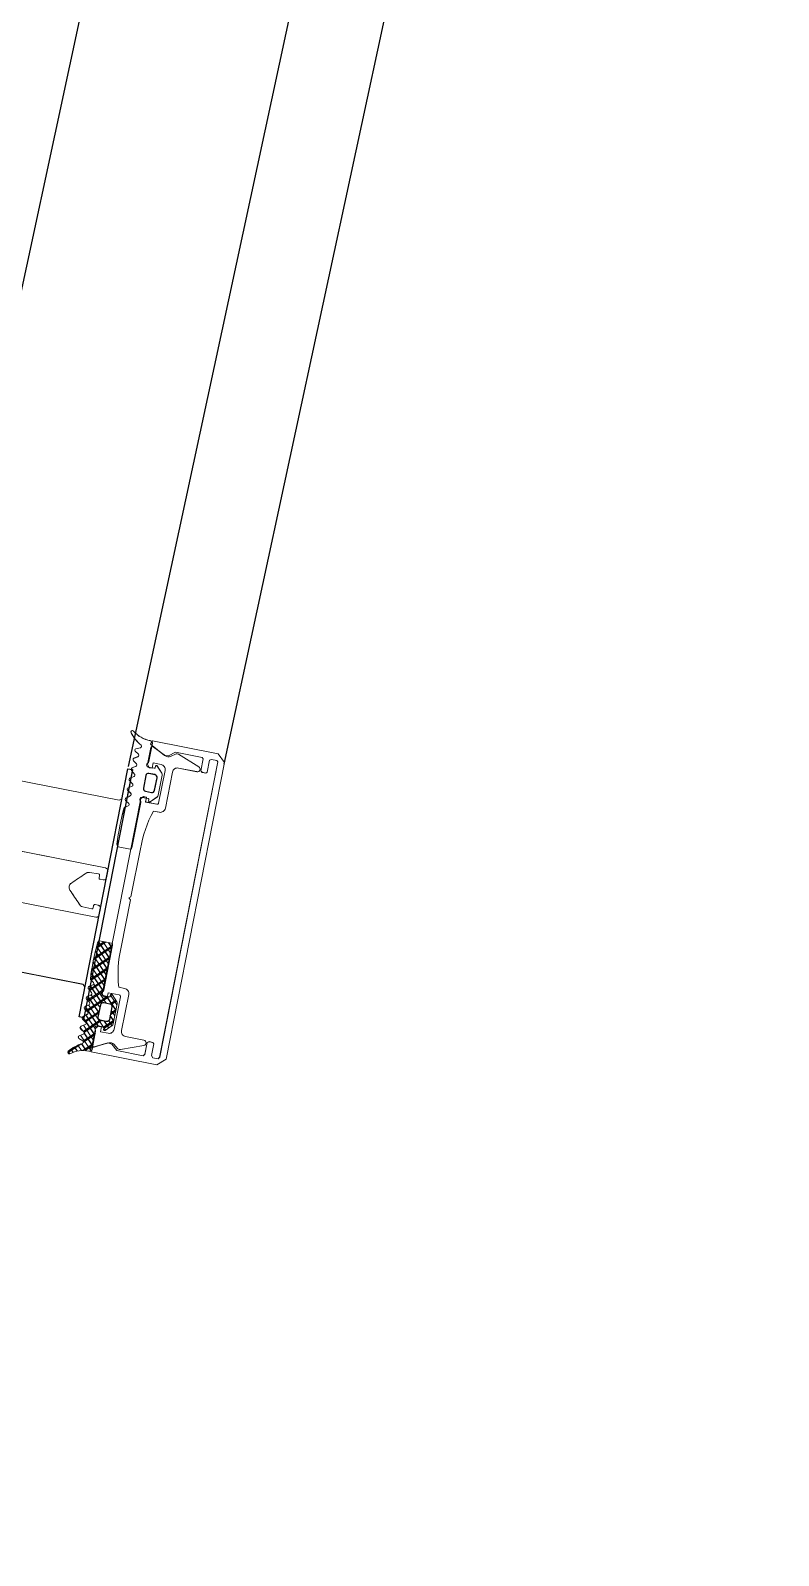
# Model space of a CAD drawing. Header units: millimetres. Extents: x -13407 to 95998, y -2719 to 109387.
# Drawn here: x 23826.5 to 23977.7, y 57328.6 to 57636.6 of the extents above; entities that cross this region are included whole.
import ezdxf

# ---------------------------------------------------------------- set-up
doc = ezdxf.new("R2010")
doc.units = ezdxf.units.MM
for name, color, linetype, lineweight in [('АР_Перегородки витражные', 152, 'Continuous', 13), ('АР_Размеры', 175, 'Continuous', 9), ('АР_Сущ Несущая стена', 202, 'Continuous', 30)]:
    doc.layers.add(name, color=color, linetype=linetype, lineweight=lineweight)
doc.layers.get('АР_Размеры').off()

# ---------------------------------------------------------------- blocks, each defined once
blk = doc.blocks.new('стойка витр.')
h = blk.add_hatch()
h.set_pattern_fill('ANSI37', color=253, scale=0.5, angle=-69.23283665521843)
h.set_pattern_definition([(335.7671633447816, (-69115.91679156918, 318510.7132420751), (0.6515825639889636, 1.447617495164233), []), (65.76716334478155, (-69115.91679156918, 318510.7132420751), (-1.447617495164233, 0.6515825639889636), [])])
edge = h.paths.add_edge_path()
edge.add_arc((-61.4231846681505, -46.18171078326122), 0.5487303657935584, 155.7657062155241, 200.7671633447816)
edge.add_line((-61.92355794899049, -45.95647403381008), (-61.2158101547102, -44.38418138318229))
edge.add_arc((-61.04906058835331, -44.45924160668073), 0.1828645893715156, 20.76716334478156, 155.7657062155241)
edge.add_line((-60.87807688978501, -44.39440310015198), (-60.79158864807687, -44.62247867199039))
edge.add_arc((-60.62063568932354, -44.55765182228788), 0.1828317201998032, 200.7671633447816, 290.7671633447816)
edge.add_line((-60.55580883962102, -44.72860478100483), (-59.41573388126562, -44.29627843504568))
edge.add_arc((-59.56703588945675, -43.89728440591716), 0.4267183308264255, -69.23283665521843, 72.29363907948373)
edge.add_arc((-59.30747769982554, -43.08429274379887), 0.4267017864716978, 200.7671633447816, 252.293639079486)
edge.add_line((-59.70645626049372, -43.23558888620755), (-63.00984306025202, -34.52432573194528))
edge.add_arc((-62.72490235927398, -34.41627373836673), 0.3047399585219917, 110.7671633447816, 200.7671633447816)
edge.add_line((-62.83295435277978, -34.13133303751965), (-60.55276270053582, -33.26666451912024))
edge.add_arc((-60.44481104638544, -33.55134061801073), 0.3044569814295733, 76.40287424864536, 110.7671633447816)
edge.add_line((-60.3732352333609, -33.25541671472456), (-60.07017099490622, -33.59351893464918))
edge.add_arc((-108.2133039044274, -55.86215009907028), 53.04387976268197, 16.71140087810911, 24.82292581145404)
edge.add_line((-57.40971669906867, -40.60932389061054), (-57.92081016927841, -41.32469074693654))
edge.add_arc((-57.67080742027611, -41.49902445886983), 0.304784542952794, 145.110888314415, 256.4234383751481)
edge.add_line((-57.74235391136608, -41.79529244099831), (-56.88543317024596, -41.99189640294935))
edge.add_arc((-56.95697966133594, -42.28816438507783), 0.304784542952794, -34.8891116855724, 76.4234383751481)
edge.add_line((-56.70697691233363, -42.46249809701112), (-57.17481998566655, -43.29191928954242))
edge.add_arc((-56.92481723669334, -43.46625300146843), 0.304784542952794, 145.1108883144276, 256.4234383751481)
edge.add_line((-56.99636372778332, -43.76252098359691), (-56.1394429866632, -43.95912494554796))
edge.add_arc((-56.21098947775317, -44.25539292764006), 0.3047845429175452, -34.88911168634446, 76.4234383742182)
edge.add_line((-55.96098672877997, -44.42972663955879), (-56.47208019898972, -45.14509349588479))
edge.add_arc((-56.22207744998741, -45.31942720781808), 0.304784542952794, 145.110888314415, 256.4234383752311)
edge.add_line((-56.29362394107739, -45.61569518994656), (-55.43668121195515, -45.81235713578644))
edge.add_arc((-55.50822770304512, -46.10862511790765), 0.3047845429466369, -34.88911168643649, 76.42343837776687)
edge.add_line((-55.25822495407192, -46.28295882984094), (-55.76931842428166, -46.99832568616694))
edge.add_arc((-55.51931567527936, -47.17265939811477), 0.3047845429466368, 145.1108883110316, 256.4234383751786)
edge.add_line((-55.59086216636933, -47.46892738023598), (-54.69071301640361, -47.77952769444528))
edge.add_arc((-54.76225950749358, -48.07579567657376), 0.304784542952794, -34.88911168566796, 76.42343837513553)
edge.add_line((-54.51225675849128, -48.25012938850705), (-55.0233282406989, -48.96555422872189))
edge.add_arc((-54.7733254917257, -49.13988794066245), 0.3047845429466368, 145.1108883109486, 256.4234383751578)
edge.add_line((-54.84487198281568, -49.43615592278366), (-53.98795124169555, -49.6327598847347))
edge.add_arc((-54.05949773284374, -49.92902786688501), 0.3047845429818857, -34.88911169317796, 76.42343837111807)
edge.add_line((-53.80949498384143, -50.10336157886923), (-54.32058845405118, -50.81872843519523))
edge.add_arc((-54.07058570504887, -50.99306214712851), 0.3047845429527939, 145.110888314415, 256.4234383750821)
edge.add_line((-54.14213219613885, -51.289330129257), (-53.29055360303028, -51.47184183257195))
edge.add_arc((-53.362076024001, -51.76811134383752), 0.3047803799531579, -43.67508993618791, 76.42790436632716)
edge.add_line((-53.141638296569, -51.97858292939782), (-53.80995652789716, -52.62318184232572))
edge.add_arc((-53.58948976171087, -52.83365406201483), 0.304801821276656, 136.3285933989482, 262.747126980386)
edge.add_arc((-54.63612651554286, -61.05759711530845), 7.985474883734515, 59.5860415328172, 82.74712698038475)
edge.add_arc((-50.74783774605021, -54.43386708250182), 0.3048115604497932, 253.2910110232634, 419.5860415328165)
edge.add_arc((-52.57053616183111, -60.50577614369104), 6.03477116777137, 73.29101102326332, 110.7671633447816)
edge.add_line((-54.71029190413537, -54.86308986830409), (-54.82445022999309, -54.90637969896488))
edge.add_arc((-54.97574411131791, -54.50740710097307), 0.4266954176128115, 200.7671633447816, 290.7671633447816)
edge.add_line((-55.37471671431558, -54.65870098416781), (-56.71485841512913, -51.12465313347639))
edge.add_arc((-56.31587985443184, -50.97335699107498), 0.4267017864716978, 149.2366398299847, 200.7671633447816)
edge.add_arc((-57.04912318740389, -50.53689152278093), 0.4266140358978636, -30.76336017001563, 40.01429570365114)
edge.add_arc((-57.04924751253566, -50.53686138928606), 0.4266898917694475, 40.00046259028549, 110.7671633447816)
edge.add_line((-57.20053943697712, -50.13789395169442), (-58.34061702035251, -50.57022129308461))
edge.add_arc((-58.27579017065, -50.74117425180884), 0.1828317201998032, 110.7671633447816, 200.7671633447816)
edge.add_line((-58.44674312937423, -50.80600110151136), (-58.36025488766609, -51.03407667334977))
edge.add_arc((-58.5312385862635, -51.09891517987853), 0.1828645893715156, 245.768620474039, 380.7671633447816)
edge.add_line((-58.60629032819998, -51.26566856380668), (-60.17861897521652, -50.55800074261788))
edge.add_arc((-59.95340767674497, -50.05761600615369), 0.5487303657759914, 200.7671633447816, 245.768620474038)
edge.add_line((-60.46648650063435, -50.25217996134597), (-61.93626349206897, -46.37627473846078))
edge = h.paths.add_edge_path(flags=16)
edge.add_arc((-59.3589242202288, -49.0410722918532), 0.5414973949664272, 200.7671633447816, 290.7671633447816)
edge.add_line((-60.77816753828665, -46.82561758724478), (-59.8652400081919, -49.23307164497237))
edge.add_arc((-60.27185175029445, -46.63361823412561), 0.5414973949664272, 110.7671633447816, 200.7671633447816)
edge.add_line((-59.31039323387085, -45.68990118378861), (-60.46385110344272, -46.12730244614795))
edge.add_arc((-59.11839388072258, -46.19621697176626), 0.5414973949664272, 20.76716334478156, 110.7671633447816)
edge.add_line((-57.69915056266473, -48.4116716763674), (-58.61207809275948, -46.00421761863981))
edge.add_arc((-58.20546635065693, -48.60367102949385), 0.5414973949664272, -69.23283665521843, 20.76716334478156)
edge.add_line((-59.16692486710963, -49.54738807983085), (-58.01346699753776, -49.10998681747151))
at = {"color": 253, "lineweight": 0, "ltscale": 100, "transparency": 33554687}
for points in [[(-69.8438361948356, -5.633594956780144), (-69.21493715024553, -5.916666730459838), (-30.90838462579995, 8.609511357899464), (-30.62531285212026, 9.238410402496811), (-31.1873041553481, 10.72042096611403)], [(-72.00534459005576, 0.06645459306309931), (-72.91737339223619, -0.2793946658493951)], [(-56.0608929025766, -41.98018508909445), (-55.7778211288678, -41.3512860444971), (-17.47126860445132, -26.8251079561378), (-16.84236955983215, -27.10817972981749), (-16.28037825660431, -28.59019029343472)]]:
    blk.add_lwpolyline(points, dxfattribs=at)
for points in [[(-74.06369480097783, 3.308391450875206, 0.5779496213016146), (-74.28822709678207, 3.786457927264564), (-75.21591578132939, 3.825837128097191, -0.615333828900983), (-75.41972296024323, 4.330405631961185, 0.1014034095220688), (-73.83454927545972, 7.11715754520992, 0.8870851218243345), (-74.38353605600423, 7.372048574252403, -0.1649969122064492), (-77.37516639285604, 4.905523520799761), (-77.48916274512885, 4.862295111939602, 0.4143043114941015), (-77.73690205768798, 4.311953389369592), (-76.39677740688785, 0.7779505007420084, 0.2286961432583318), (-76.12757003956358, 0.5227576163306367, -0.3190489133936659), (-75.8308042481076, 0.1276532846095506, -0.3190018552396916), (-76.10608007785049, -0.2827473570214352), (-77.2460725926212, -0.7150424396677408, -0.4143996870833266), (-77.48192731157178, -0.6088826129343943), (-77.5683841292921, -0.380889908366953, 0.6683385997492722), (-77.90615079682902, -0.370689789611788), (-78.61388821495348, -1.942959389103635, 0.1988829373258806), (-78.62659800215624, -2.362689632165711), (-77.15678812476108, -6.238681577618991, 0.1988829373551211), (-76.86896414318471, -6.544446800158767), (-75.29665854779887, -7.25210424636316, 0.6683385997492723), (-75.05058378231479, -7.020506375207333), (-75.13704060006421, -6.792513670639892, -0.4143996870833266), (-75.03088077326538, -6.556658951718418), (-73.89088825849467, -6.124363869072113, -0.7102015621310012), (-73.37286607688293, -6.741579856578028, 0.2286961432583318), (-73.40517316877958, -7.111109647914418), (-70.10181337440736, -15.82230158713355, 0.414362099440266), (-69.70872084749863, -15.99923473002855), (-67.42870682594366, -15.13463357074215, 0.1511707915363169), (-67.28675684856717, -15.02397433044825), (-67.28408048482379, -14.56993261339812, 0.03540799054371244), (-69.94453478069045, -7.554127657436766), (-70.80145552181057, -7.357523695485725, -0.527867958552825), (-70.9799117797229, -6.88692200143123), (-70.46881830951315, -6.171555145097955, 0.5278679585528249), (-70.64727456742548, -5.700953451043461), (-71.54744570542243, -5.39029515288712, -0.527867958552825), (-71.72590196330566, -4.91969345882535), (-71.21480849309592, -4.20432660249935, 0.5278679585528249), (-71.39326475097914, -3.733724908495788), (-72.25018549209926, -3.537120946544746, -0.527867958552825), (-72.4286417500116, -3.066519252482976), (-71.91757026780397, -2.351094412268139, 0.5278679585717272), (-72.0960265256872, -1.880492718206369), (-72.95294726680731, -1.683888756255328, -0.5278679585717273), (-73.13140352474875, -1.213287062200834), (-72.66353846338461, -0.3839238536165794, 0.5278679585528249), (-72.84199472126784, 0.08667784044519067), (-73.69893745039008, 0.2833397862850688, -0.5278679585717273), (-73.8773937083024, 0.753941480339563), (-73.36630023809266, 1.469308336665563, 0.5278679585717272), (-73.5447564960632, 1.939910030763713), (-74.40167723721243, 2.136513992714754, -0.5278679585528251), (-74.58013349509565, 2.607115686776524)], [(-73.55412178576807, -6.30930235532287), (-74.18304982228437, -6.026241575636959), (-74.75303158370662, -6.242383619959583), (-74.40718232482322, -7.154412422125461), (-76.57319999407628, -7.975785172551696, -0.414362099391309), (-76.9662925209559, -7.798852029714908), (-79.34394296052051, -1.52882071842032, -0.4143260923197838), (-78.74236241533072, -0.1922330582674476), (-77.26035185172805, 0.3697582449676702), (-76.87127418394084, -0.6562669095073943), (-76.3012924225186, -0.4401248651847709), (-76.06142006575828, 0.3027815256646136), (-77.27188147796551, 3.494853341355338, 0.5512236456822476), (-77.7769173583074, 3.597680757055059), (-79.92338595120236, 1.349376512123854, -0.2673491356416615), (-80.91622193696094, 1.059369939495809), (-82.0875922003761, 1.397509788286698, 0.2496293600316565), (-82.58705019962508, 1.269536347390385), (-86.19986947378493, -1.925987660470128, 0.8270430078467679), (-85.63532520958688, -2.84412238272489), (-82.10129332900397, -1.503986737930973, -0.4143260923197836), (-80.76472567670862, -2.105611734441482), (-78.12768279598095, -9.059679143334506, 0.4143260923033303), (-76.7911151413573, -9.661304145942267), (-75.65109363460215, -9.228998069294903, -0.08279896819570452), (-71.78454054114991, -16.33338165576424), (-68.2828855071275, -25.56749207813118), (-67.85441064060433, -25.66578856210981), (-68.06674346281216, -26.13747383952432), (-64.60831683766446, -35.257587909633, -0.08279896819570452), (-62.79196445917478, -43.13942544953898), (-63.93198596592993, -43.57173152618634, 0.4143260923033303), (-64.53356650879141, -44.90831919242919), (-61.89652362803463, -51.86238660132221, -0.4143260923197836), (-62.49810417322442, -53.19897426147509), (-66.03213605380733, -54.539109906269, 0.8270430078467679), (-65.84594417811604, -55.60071914693981), (-61.02268547978019, -55.59720897083025, 0.2496293600316565), (-60.5639567229955, -55.36182965500484), (-59.91132736596046, -54.3320132763838, -0.2673491356416615), (-58.97583718542592, -53.89078178507043), (-55.8782996214868, -54.15051325823879, 0.5512236456822476), (-55.5684323037276, -53.73866745794658), (-56.77889371593483, -50.54659564225585), (-57.45105016132584, -50.14953851031169), (-58.02103192274808, -50.36568055463431), (-57.63195425496087, -51.39170570910937), (-59.11396481856355, -51.95369701235177, -0.4143260923197838), (-60.45053247085889, -51.35207201584126), (-62.82818291042349, -45.08204070453939, -0.414362099391309), (-62.65124893639586, -44.68894855178223), (-60.48523126714281, -43.867575801356), (-60.13938200823031, -44.77960460352188), (-59.56940024680807, -44.56346255919925), (-59.28629948117305, -43.93455252060812)], [(-53.29055360303028, -51.47184183257923, -0.5779496213016146), (-53.141638296569, -51.97858292939782), (-53.80995652789716, -52.62318184232572, 0.615333828900983), (-53.62795459362678, -53.13601908472629, -0.1014034095220688), (-50.59355139863328, -54.17098724229436, -0.8870851218243345), (-50.83548992767464, -54.72580403192842, 0.1649969122064492), (-54.71037595931557, -54.86312174275372), (-54.82437231158838, -54.90635015161388, -0.4143043114941015), (-55.37473404189222, -54.65865529014263), (-56.71485869266326, -51.12465240150777, -0.2286961432583318), (-56.6825516007957, -50.75512261017138, 0.3190489133936659), (-56.72238630641368, -50.26258777469775, 0.3190018552396916), (-57.20057019143132, -50.1379056140504), (-58.34056270623114, -50.57020069668943, 0.4143996870833266), (-58.44672253300087, -50.80605541561818), (-58.36026571528055, -51.03404812018562, -0.6683385997492722), (-58.60634048073553, -51.26564599134144), (-60.17864607612137, -50.55798854513705, -0.1988829373258806), (-60.46647005763953, -50.25222332264093), (-61.93627993503469, -46.37623137718037, -0.1988829373551211), (-61.92357014780282, -45.95650113405281), (-61.21583272970747, -44.38423153456097, -0.6683385997492723), (-60.87806606217055, -44.39443165331613), (-60.79160924445023, -44.62242435788357, 0.4143996870833266), (-60.55575452549965, -44.72858418460964), (-59.41576201069984, -44.29628910197061, 0.7102015621310012), (-59.43724861560622, -43.49078250258754, -0.2286961432583318), (-59.70645598293049, -43.23558961817616), (-63.00981577733182, -34.52439767894975, -0.414362099440266), (-62.83288180333329, -34.13130552614166), (-60.55286778177833, -33.26670436685527, -0.1511707915363169), (-60.3732352333609, -33.25541671472456), (-60.07017099493532, -33.59351893464918, -0.03540799054371244), (-57.40971669906867, -40.60932389061054), (-57.92081016927841, -41.32469074693654, 0.527867958552825), (-57.74235391136608, -41.79529244099831), (-56.88543317024596, -41.99189640294935, -0.5278679585528249), (-56.70697691233363, -42.46249809701112), (-57.17481998566655, -43.29191928953514, 0.527867958552825), (-56.99636372778332, -43.76252098359691), (-56.1394429866632, -43.95912494554796, -0.5278679585528249), (-55.96098672877997, -44.42972663955879), (-56.47208019898972, -45.14509349588479, 0.527867958552825), (-56.29362394107739, -45.61569518994656), (-55.43668121195515, -45.81235713578644, -0.5278679585717272), (-55.25822495407192, -46.28295882984094), (-55.76931842428166, -46.99832568616694, 0.5278679585717273), (-55.59086216636933, -47.46892738023598), (-54.69071301640361, -47.77952769444528, -0.5278679585528249), (-54.51225675849128, -48.25012938850705), (-55.02332824072801, -48.96555422872189, 0.5278679585717273), (-54.84487198281568, -49.43615592278366), (-53.98795124169555, -49.6327598847347, -0.5278679585717272), (-53.80949498384143, -50.10336157886923), (-54.32058845405118, -50.81872843519523, 0.5278679585528251), (-54.14213219613885, -51.289330129257)]]:
    blk.add_lwpolyline(points, format="xyb", close=True, dxfattribs=at)
blk.add_lwpolyline([(-68.58632373265573, -58.46540642052423), (-90.15068845250062, -1.598661102303595), (-90.00917455367744, -1.284153596119722), (-88.98317839115043, -0.8950869223335758), (-88.55468153662514, -0.9934413902010419), (-87.69009137133253, -3.273426419786119), (-87.37564184903749, -3.414962306625966), (-86.69163474338711, -3.155580859434849), (-86.43607351230457, -2.797891934278596), (-87.30066367759719, -0.5179069046935183), (-87.1591497787449, -0.2033993985096458), (-82.02911098225741, 1.741955958394101), (-80.54324021661887, 1.262233232868311), (-79.70200834979187, 1.450846736610401), (-77.34320693471818, 4.170836259007046), (-77.83057009245385, 4.768357554989052), (-90.48468705118285, -0.0301937209587777), (-91.4479567084054, -1.960141251613095), (-69.79711318280897, -59.05493725829001), (-67.79633972485317, -59.86096016635565), (-55.14222276612418, -55.06240889040782), (-55.17360051473952, -54.29197395897063), (-58.74284135404741, -53.81994964957266), (-59.49761640312499, -54.23655585793313), (-60.24856024209294, -55.69488708899735), (-65.37859903858043, -57.64024244590109), (-65.73629895772319, -57.38465222291416), (-66.6008891230158, -55.10466719327087), (-67.02936398953898, -55.00637070929224), (-67.71337109521846, -55.26575215648336), (-67.85490698204376, -55.58020167878567), (-66.99031681675115, -57.86018670842168), (-67.20262765098596, -58.33192996972502), (-68.22862381348386, -58.72099664351117)], close=True, dxfattribs=at)
at = {"color": 253}
blk.add_lwpolyline([(-72.91737339223619, -0.2793946658493951), (-54.81141330953687, -48.02608389785019), (-53.89938450735644, -47.68023463893769), (-72.00534459005576, 0.06645459306309931)], close=True, dxfattribs=at)
for points in [[(-75.33468511578394, -1.905527627641277), (-74.42175758568919, -4.312981685368868, -0.414213562373095), (-74.73607402053312, -5.011296826465696), (-75.88953189010499, -5.44869808882504, -0.414213562373095), (-76.58784703121637, -5.134381653973833), (-77.50077456128201, -2.726927596246242, -0.414213562373095), (-77.18645812643808, -2.028612455142138), (-76.03300025686622, -1.591211192782794, -0.414213562373095)], [(-57.69915056266473, -48.4116716763674), (-58.61207809275948, -46.00421761863981, 0.414213562373095), (-59.31039323387085, -45.68990118378861), (-60.46385110341362, -46.12730244614795, 0.414213562373095), (-60.77816753828665, -46.82561758724478), (-59.8652400081919, -49.23307164497237, 0.414213562373095), (-59.16692486710963, -49.54738807983085), (-58.01346699753776, -49.10998681747151, 0.414213562373095)]]:
    blk.add_lwpolyline(points, format="xyb", close=True, dxfattribs=at)
at = {"color": 253, "lineweight": 0, "ltscale": 100, "transparency": 33554687}
blk.add_lwpolyline([(-33.2204523376422, -7.186144611914642), (-64.21182667926769, -18.93829823563283, 0.4143255057077639), (-64.53033920991584, -19.64587643784762), (-64.05480472955969, -20.89989428329136, 0.410627156480438), (-63.35370618529851, -21.2207818566676), (-62.72021259606117, -20.98055557451153, 0.4925517741577297), (-62.57218080674647, -20.68314875576471), (-62.75156135272118, -20.21010964907327, -0.4411110715409258), (-62.61002546586678, -19.89566012677096), (-60.83807044223067, -19.28752400128724, -0.2080566110632873), (-59.94503853938659, -19.40384657128016, -1.575399656426527e-05), (-56.87977393603069, -20.78551547546522, -0.4398191101055806), (-56.36006749374792, -22.15601788895583, -1.575399656426528e-05), (-57.73845635901671, -25.2227588602982, -0.2080566110632873), (-58.32981322327396, -25.9019745689875), (-60.05946139091975, -26.62167684709857, -0.4411110715409258), (-60.37391091321479, -26.48014096025872), (-60.5532914591895, -26.00710185356729, 0.4925517741577297), (-60.86130306290579, -25.88263065828505), (-61.49479665214312, -26.12285694043385, 0.410627156480438), (-61.80683951149695, -26.82793655114801), (-61.3313050311408, -28.08195439658448, 0.4143255057077639), (-60.62370682114852, -28.40042247599195), (-29.6323624739598, -16.64818975485105, 0.5239329190821609)], format="xyb", dxfattribs=at)
blk = doc.blocks.new('A$Cae753e6d')
h = blk.add_hatch()
h.set_pattern_fill('ANSI37', color=253, scale=0.4999999999999999, angle=11.05056813833426)
h.set_pattern_definition([(56.05056813833426, (-325621.142880525, -14412.63452017483), (-1.316880116997287, 0.8865568269756945), []), (146.0505681383342, (-325621.142880525, -14412.63452017483), (-0.8865568269756945, -1.316880116997287), [])])
edge = h.paths.add_edge_path()
edge.add_arc((20.59773605712689, -113.1527982841944), 0.5487303657935583, 236.0491110090769, 281.0505681383343)
edge.add_line((20.29127997625619, -113.6079792196397), (18.86099249508698, -112.6450208401075))
edge.add_arc((18.96311908843927, -112.4933316382521), 0.1828645893715156, 101.0505681383343, 236.0491110090769)
edge.add_line((18.92806846648455, -112.3138576540514), (19.16746925096959, -112.2671035440726))
edge.add_arc((19.13242493045982, -112.0876618260954), 0.1828317201998032, 281.0505681383343, 371.0505681383343)
edge.add_line((19.31186664837878, -112.0526175056148), (19.07815819128882, -110.8559315245948))
edge.add_arc((18.65935190347955, -110.9377228825033), 0.4267183308264255, 11.05056813833426, 152.5770438730364)
edge.add_arc((17.90182981092948, -110.5446755878656), 0.4267017864716978, 281.0505681383343, 332.5770438730386)
edge.add_line((17.98361799796112, -110.9634656391572), (8.839792482554913, -112.7492217915715))
edge.add_arc((8.781381365726702, -112.4501322099823), 0.3047399585219916, 191.0505681383343, 281.0505681383343)
edge.add_line((8.482291784253903, -112.5085433267668), (8.01486631447915, -110.1151275567972))
edge.add_arc((8.313678155071102, -110.0567706817965), 0.3044569814295733, 156.6862790421981, 191.0505681383343)
edge.add_line((8.034079589531757, -109.9362771314773), (8.418481235043146, -109.6946236218791))
edge.add_arc((22.24230943922885, -160.905510687604), 53.04387976268197, 96.9948056716618, 105.1063306050067)
edge.add_line((15.78265968197957, -108.2564261248917), (16.40150459809229, -108.880923718345))
edge.add_arc((16.61553160997573, -108.6639305022254), 0.3047845429527939, 225.3942931079677, 336.7068431687009)
edge.add_line((16.89547426719218, -108.7844532231102), (17.23388456075918, -107.9730071388767))
edge.add_arc((17.51382721809205, -108.0935298597615), 0.3047845429527939, 45.39429310798031, 156.7068431687008)
edge.add_line((17.72785422985908, -107.8765366436419), (18.46641691029072, -108.4776537893777))
edge.add_arc((18.68044392217416, -108.2606605732872), 0.3047845429527939, 225.3942931079802, 336.7068431687009)
edge.add_line((18.96038657950703, -108.3811832941719), (19.29879687307402, -107.5697372099385))
edge.add_arc((19.57873953029048, -107.6902599308232), 0.3047845429175451, 45.39429310720823, 156.7068431677709)
edge.add_line((19.79276654205751, -107.4732667147327), (20.41161145817023, -108.097764308186))
edge.add_arc((20.62563847005367, -107.8807710920519), 0.3047845429527939, 225.3942931079677, 336.7068431687838)
edge.add_line((20.90558112727012, -108.0012938129512), (21.24405228393152, -107.1898358423641))
edge.add_arc((21.52399494126439, -107.3103585632489), 0.3047845429466368, 45.39429310711621, 156.7068431713195)
edge.add_line((21.73802195303142, -107.0933653471584), (22.35686686914414, -107.7178629406117))
edge.add_arc((22.57089388102759, -107.5008697244775), 0.3047845429466368, 225.3942931045843, 336.7068431687313)
edge.add_line((22.85083653824404, -107.6213924453623), (23.30890373303555, -106.786577799794))
edge.add_arc((23.58884639036842, -106.9071005206933), 0.3047845429527939, 45.39429310788474, 156.7068431686882)
edge.add_line((23.80287340213545, -106.6901073045738), (24.42177918134257, -107.3145930116734))
edge.add_arc((24.63580619322602, -107.0975997955684), 0.3047845429466368, 225.3942931045013, 336.7068431687105)
edge.add_line((24.91574885044247, -107.2181225164531), (25.25415914400946, -106.4066764322197))
edge.add_arc((25.53410180134233, -106.5271991531772), 0.3047845429818856, 45.39429310037474, 156.7068431646707)
edge.add_line((25.74812881322578, -106.3102059370576), (26.3669737293385, -106.9347035305109))
edge.add_arc((26.58100074110553, -106.7177103143913), 0.3047845429527939, 225.3942931079677, 336.7068431686348)
edge.add_line((26.86094339843839, -106.8382330352761), (27.18456197169144, -106.0296740447957))
edge.add_arc((27.46451019868255, -106.1501732989273), 0.3047803799531579, 36.60831485736478, 156.7113091598798)
edge.add_line((27.70916684006806, -105.9684201481141), (28.23172341636382, -106.7359432040976))
edge.add_arc((28.47638558375183, -106.5541615381226), 0.3048018212766559, 216.6119981925009, 343.0305317739388)
edge.add_arc((36.40570711600594, -108.9737788378989), 7.985474883734514, 139.8694463263699, 163.0305317739375)
edge.add_arc((30.53324240748771, -104.02334983123), 0.3048115604497932, 333.5744158168162, 499.8694463263692)
edge.add_arc((36.21042197127827, -106.844686635508), 6.034771167771369, 153.574415816816, 191.0505681383343)
edge.add_line((30.28754513617605, -108.0014031246974), (30.31094690109603, -108.1212300423649))
edge.add_arc((29.89216310868505, -108.2030170070211), 0.4266954176128115, 281.0505681383343, 371.0505681383343)
edge.add_line((29.97395007428713, -108.6218008048018), (26.26441721583251, -109.3462591962743))
edge.add_arc((26.18262902880087, -108.9274691449536), 0.4267017864716978, 229.5200446235374, 281.0505681383343)
edge.add_arc((25.62867177068256, -109.576529424492), 0.4266140358978635, 49.52004462353707, 120.2977004972038)
edge.add_arc((25.62862108647823, -109.5766468803631), 0.4266898917694475, 120.2838673838382, 191.0505681383343)
edge.add_line((25.20984271063935, -109.6584327871533), (25.44355170580093, -110.8551215235348))
edge.add_arc((25.62299342371989, -110.8200772030541), 0.1828317201998032, 191.0505681383343, 281.0505681383343)
edge.add_line((25.65803774422966, -110.9995189210022), (25.8974385287147, -110.9527648110234))
edge.add_arc((25.93248915078584, -111.1322387952532), 0.1828645893715156, 326.0520252675917, 461.0505681383343)
edge.add_line((26.0841835468309, -111.2343576730345), (25.12129791791085, -112.6646941316721))
edge.add_arc((24.66610139573459, -112.3582612032769), 0.5487303657759913, 281.0505681383343, 326.0520252675907)
edge.add_line((24.77127944503445, -112.8968172264576), (20.70291410642676, -113.6913543074188))
edge = h.paths.add_edge_path(flags=16)
edge.add_arc((23.76447425049264, -111.6007387981954), 0.5414973949664271, 281.0505681383343, 371.0505681383343)
edge.add_line((21.34126846131403, -112.6257094549219), (23.86826591857243, -112.1321959633351))
edge.add_arc((21.23747679323424, -112.0942522897385), 0.5414973949664271, 191.0505681383343, 281.0505681383343)
edge.add_line((20.46956775535364, -110.9873105300649), (20.70601962809451, -112.1980439578037))
edge.add_arc((21.00102492049336, -110.8835188619996), 0.5414973949664271, 101.0505681383343, 191.0505681383343)
edge.add_line((23.42423070967197, -109.8585482052731), (20.89723325241357, -110.3520616968599))
edge.add_arc((23.52802237775177, -110.3900053704565), 0.5414973949664271, 11.05056813833426, 101.0505681383343)
edge.add_line((24.29593141563237, -111.4969471301592), (24.05947954289149, -110.2862137024204))
at = {"color": 253, "lineweight": 0, "ltscale": 100, "transparency": 33554687}
for points in [[(17.36150292877574, -107.1583186339558), (16.7894010784803, -106.7731652744842), (8.936789966071956, -66.56448070413899), (9.321943325572647, -65.99237885387265), (10.87754390446935, -65.68857566999213)], [(-20.78989628434647, -114.6091493342537), (-20.40474292496219, -114.0370474840165), (-28.25735403737053, -73.8283629136422), (-28.82945588754956, -73.44320955418516), (-30.38505646644626, -73.74701273805113)], [(-26.77298479748424, -115.7776249470771), (-26.58602442033589, -116.7349410198949)]]:
    blk.add_lwpolyline(points, dxfattribs=at)
blk.add_lwpolyline([(-13.07851158862468, -78.77317297449918), (-6.725512257195078, -111.3034327009955, 0.4143255057077639), (-6.081841440522112, -111.7367974713125), (-4.765554678393528, -111.4797314129246, 0.410627156480438), (-4.330942539614625, -110.8428481485898), (-4.460804886184633, -110.1778981014504, 0.4925517741577297), (-4.728961246553808, -109.9817950855213), (-5.225489359349012, -110.0787652355502, -0.4411110715409258), (-5.511540284380317, -109.8861885557999), (-5.811890986515209, -108.037014792033, -0.2080566110632873), (-5.546515761641786, -107.1764260924829, -1.575399656426527e-05), (-3.667327771196142, -104.3883248486236, -0.4398191101055806), (-2.228772338363342, -104.1073801597377, -1.575399656426528e-05), (0.5613376825349405, -105.9835843384499, -0.2080566110632873), (1.1310036086943, -106.6810925122263), (1.548460339545272, -108.5073958908761, -0.4411110715409258), (1.355883659794927, -108.7934468159947), (0.8593555469997227, -108.8904169660236, 0.4925517741577297), (0.6846853183815256, -109.1730024180579), (0.8145476649515331, -109.8379524651973, 0.410627156480438), (1.456847651279531, -110.2645186746231), (2.773134413408116, -110.0074526162207, 0.4143255057077639), (3.206458747037686, -109.3637545765087), (-3.14662360935472, -76.83351106449845, 0.5239329190821609)], format="xyb", dxfattribs=at)
for points in [[(27.18456197180785, -106.0296740447957, -0.5779496213016146), (27.70916684006806, -105.9684201481141), (28.23172341636382, -106.7359432040976, 0.615333828900983), (28.76792117010336, -106.6431061958428, -0.1014034095220688), (30.30017333547585, -103.8269092675764, -0.8870851218243345), (30.80619792651851, -104.1590162310022, 0.1649969122064492), (30.28756236704066, -108.0014913536725), (30.3109309283318, -108.1211482548824, -0.4143043114941015), (29.97390211129095, -108.6218101717968), (26.26441644749139, -109.34625934629, -0.2286961432583318), (25.90564032446127, -109.2520483682601, 0.3190489133936659), (25.41344798787031, -109.2081841260224, 0.3190018552396916), (25.2098490151111, -109.6584650687291), (25.44354057172313, -110.8550645124196, 0.4143996870833266), (25.6580947553739, -110.9995077869389), (25.89740855782293, -110.9527706642548, -0.6683385997492722), (26.08415283367503, -111.2344032964465), (25.12128132139333, -112.6647187851777, -0.1988829373258806), (24.77132495946717, -112.8968083376385), (20.70286859211046, -113.6913631962088, -0.1988829373551211), (20.2913046288304, -113.6079958172922), (18.86103811685462, -112.645051555548, -0.6683385997492723), (18.92809843737632, -112.31385180082), (19.16741223982535, -112.2671146781358, 0.4143996870833266), (19.31185551430099, -112.0525604944996), (19.07816395768896, -110.8559610508091, 0.7102015621310012), (18.28058625245467, -110.7411901486339, -0.2286961432583318), (17.98361876618583, -110.9634654891124), (8.839868002105504, -112.7492070428852, -0.414362099440266), (8.482276912080124, -112.5084671748482), (8.01488785550464, -110.1152378559054, -0.1511707915363169), (8.034079589531757, -109.9362771314773), (8.41848123492673, -109.6946236219082, -0.03540799054371244), (15.78265968197957, -108.2564261248917), (16.40150459809229, -108.880923718345, 0.527867958552825), (16.89547426719218, -108.7844532231102), (17.23388456075918, -107.9730071388767, -0.5278679585528249), (17.72785422985908, -107.8765366436419), (18.46641691040713, -108.4776537893777, 0.527867958552825), (18.96038657950703, -108.3811832941719), (19.29879687307402, -107.5697372099385, -0.5278679585528249), (19.79276654205751, -107.4732667147327), (20.41161145817023, -108.0977643081715, 0.527867958552825), (20.90558112727012, -108.0012938129512), (21.24405228404794, -107.1898358423641, -0.5278679585717272), (21.73802195303142, -107.0933653471584), (22.35686686914414, -107.7178629405971, 0.5278679585717273), (22.85083653824404, -107.6213924453623), (23.30890373303555, -106.786577799794, -0.5278679585528249), (23.80287340213545, -106.6901073045738), (24.42177918134257, -107.314593011688, 0.5278679585717273), (24.91574885044247, -107.2181225164531), (25.25415914400946, -106.4066764322197, -0.5278679585717272), (25.74812881322578, -106.3102059370576), (26.3669737293385, -106.9347035305109, 0.5278679585528251), (26.86094339843839, -106.8382330352761)], [(-20.75008513894863, -118.3802519220189), (-21.13523255521432, -118.9523842037888), (-21.01838974852581, -119.5506687098386), (-20.06107367575169, -119.3637083327339), (-19.61705318058375, -121.6372807504376, -0.414362099391309), (-19.85779229248874, -121.994872349489), (-26.43916531163268, -123.2801907690737, -0.4143260923197838), (-27.65504744253121, -122.4616577095148), (-27.95885062636808, -120.9060571306327), (-26.88187765236944, -120.6957281921495), (-26.99872045905795, -120.0974436860852), (-27.6904851536965, -119.7356284564303), (-31.04106097703334, -120.3899838332436, 0.5512236456822476), (-31.22765066137072, -120.8704201011715), (-29.37386914435774, -123.3655540625477, -0.2673491356416615), (-29.25558859144803, -124.3930932674411), (-29.78657556464896, -125.4905902767932, 0.2496293600316565), (-29.74473391089123, -126.0044820655894), (-27.20480400184169, -130.1047982545861, 0.8270430078467679), (-26.20455937902443, -129.7033106596209), (-26.92901449662168, -125.993794564245, -0.4143260923197836), (-26.11044100031722, -124.7779396565311), (-18.81106571073178, -123.3523979825113, 0.4143260923033303), (-17.99249220790807, -122.1365430735459), (-18.22618970775511, -120.9399131982937, -0.08279896819570452), (-10.57114415278193, -118.3278686887352), (-0.8785091127501801, -116.4349320150359), (-0.7093069375259802, -116.0291937571455), (-0.2802246067440137, -116.3180892082892), (9.292753532063216, -114.4485210959683, -0.08279896819570452), (17.368077808409, -113.988481097942), (17.60177530825604, -115.1851109731797, 0.4143260923033303), (18.81765744555742, -116.0036440314725), (26.11703273502644, -114.5781023574382, -0.4143260923197836), (27.33291486592498, -115.396635416997), (28.05736998352222, -119.1061515123729, 0.8270430078467679), (29.13517455302645, -119.1018035930902), (29.94575960421935, -114.3471439136483, 0.2496293600316565), (29.79117878014222, -113.8552696782572), (28.88628293888178, -113.0381954050972, -0.2673491356416615), (28.60926831420511, -112.0416563920444), (29.38806035020389, -109.0323903082754, 0.5512236456822476), (29.03442044893745, -108.6574589304946), (25.68384462560061, -109.3118143073079), (25.17904030811042, -109.9073151504417), (25.29588311479893, -110.5055996565061), (26.37285608891398, -110.2952707180084), (26.67665927275084, -111.8508712968905, -0.4143260923197838), (25.85808577632997, -113.0667262045899), (19.27671275718603, -114.3520446241891, -0.414362099391309), (18.91912166716065, -114.111304756123), (18.47510117199272, -111.8377323384193), (19.43241724488325, -111.6507719612855), (19.31557443807833, -111.0524874552211), (18.7434666446643, -110.6673036642023)], [(-30.31581265421119, -117.2592898748117, 0.5779496213016146), (-30.82491649803706, -117.3999155622732), (-31.0203013290884, -118.3076499863673, -0.615333828900983), (-31.55202913982794, -118.4233749901759, 0.1014034095220688), (-34.03126656881068, -116.3906075150589, 0.8870851218243345), (-34.37515626475215, -116.8886996741348, -0.1649969122064492), (-32.44892646395601, -120.2537014075788), (-32.42555790254846, -120.3733583087887, 0.4143043114941015), (-31.92492320854217, -120.7104275624588), (-28.2154375447426, -119.9859783879365, 0.2286961432583318), (-27.91847005847376, -119.763703047458, -0.3190489133936659), (-27.47894703736529, -119.5378781554464, -0.3190018552396916), (-27.12089338945225, -119.8784703665588), (-26.88720183284022, -121.0750698102056, -0.4143996870833266), (-27.03164510731585, -121.2896239938418), (-27.27095890964847, -121.3363611165405, 0.6683385997492722), (-27.33801923028659, -121.6675608712685), (-25.9077527183108, -122.6305051330419, 0.1988829373258806), (-25.49618875514716, -122.7138725119003), (-21.42773238767404, -121.9193176533445, 0.1988829373551211), (-21.07777602574788, -121.6872281008255), (-20.11490451346617, -120.2569126120943, 0.6683385997492723), (-20.30164878931828, -119.9752799798734), (-20.54096259176731, -120.0220171026012, -0.4143996870833266), (-20.75551677541807, -119.8775738280383), (-20.9892083320301, -118.6809743843769, -0.7102015621310012), (-20.29341741080862, -118.2745539742173, 0.2286961432583318), (-19.9346412877785, -118.3687649522763), (-10.79089052358177, -116.5830233985325, 0.414362099440266), (-10.55015141167678, -116.2254317994666), (-11.01754046813585, -113.8322024805384, 0.1511707915363169), (-11.10265467094723, -113.6736123294395), (-11.5497312869411, -113.5943435261725, 0.03540799054371244), (-18.91390973399393, -115.032541023189), (-19.25232002756093, -115.8439871074224, -0.527867958552825), (-19.74628969666082, -115.9404576026573), (-20.36513461277355, -115.315960009204, 0.5278679585528249), (-20.85910428187344, -115.4124305044388), (-21.31723233975936, -116.2472570363752, -0.527867958552825), (-21.81120200885925, -116.343727531581), (-22.43004692497198, -115.7192299381422, 0.5278679585528249), (-22.92401659407187, -115.815700433348), (-23.26242688763887, -116.6271465175814, -0.527867958552825), (-23.75639655673876, -116.7236170128162), (-24.37530233594589, -116.0991313057166, 0.5278679585717272), (-24.86927200504579, -116.1956018009223), (-25.20768229861278, -117.0070478851558, -0.5278679585717273), (-25.70165196771268, -117.1035183804197), (-26.44015378504992, -116.5023893483158, 0.5278679585528249), (-26.93412345414981, -116.5988598435215), (-27.27259461081121, -117.410317814094, -0.5278679585717273), (-27.76656427991111, -117.5067883093288), (-28.38540919602383, -116.8822907158901, 0.5278679585717272), (-28.87937886512373, -116.9787612111686), (-29.21778915880714, -117.7902072954312, -0.5278679585528251), (-29.71175882779062, -117.8866777906369)]]:
    blk.add_lwpolyline(points, format="xyb", close=True, dxfattribs=at)
at = {"color": 253}
blk.add_lwpolyline([(-26.58602442033589, -116.7349410198949), (23.53155181894545, -106.9471590939502), (23.34459144191351, -105.9898430211324), (-26.77298479748424, -115.7776249470771)], close=True, dxfattribs=at)
at = {"color": 253, "lineweight": 0, "ltscale": 100, "transparency": 33554687}
blk.add_lwpolyline([(31.49625960690901, -122.2863586085878), (-28.19423390808515, -133.9436967605143), (-28.48034569632728, -133.7511319671612), (-28.69066869164817, -132.6741894246807), (-28.52140565332957, -132.2684392804367), (-26.12820676597767, -131.8010561671108), (-25.93563008622732, -131.5150052419922), (-26.07584739755839, -130.7970334031706), (-26.38527282711584, -130.4847693906631), (-28.77847171446774, -130.9521525039891), (-29.06458350270987, -130.7595877106069), (-30.11621036566794, -125.3748141351098), (-29.39259179262444, -123.9912238827528), (-29.43652076402213, -123.1302265813429), (-31.71938461193349, -120.3461971688375), (-32.3905888965819, -120.725722339339), (-29.79657160968054, -134.0081861419894), (-28.0568856112659, -135.2833639846795), (31.8729825692717, -123.5792768236715), (33.00512306310702, -121.7432416222728), (30.41110577620566, -108.4607778196223), (29.64642724627629, -108.3616753852984), (28.57877613394521, -111.8000482882926), (28.86201890779193, -112.6143084669893), (30.17268938163761, -113.6006094037293), (31.22431624459568, -118.9853829792264), (30.91202180052642, -119.2948143520334), (28.51882291317452, -119.7621974653448), (28.34962073795032, -120.1679357232351), (28.48983804916497, -120.8859075620858), (28.77588897431269, -121.0784842417925), (31.16908786178101, -120.6111011284811), (31.59823105565738, -120.8999846933002), (31.80855405097827, -121.9769272357516)], close=True, dxfattribs=at)
at = {"color": 253}
for points in [[(23.42423070967197, -109.8585482052731), (20.89723325241357, -110.3520616968599, 0.414213562373095), (20.46956775535364, -110.9873105300649), (20.70601962809451, -112.1980439577746, 0.414213562373095), (21.34126846131403, -112.6257094549219), (23.86826591857243, -112.1321959633351, 0.414213562373095), (24.29593141563237, -111.4969471301592), (24.05947954289149, -110.2862137024204, 0.414213562373095)], [(-25.39120042172726, -119.3920258869475), (-22.86420296446886, -118.8985123953753, -0.414213562373095), (-22.22895413136575, -119.3261778924934), (-21.99250225850847, -120.5369113202323, -0.414213562373095), (-22.42016775568482, -121.1721601534373), (-24.94716521294322, -121.665673644995, -0.414213562373095), (-25.58241404616274, -121.2380081478623), (-25.81886591890361, -120.0272747201234, -0.414213562373095)]]:
    blk.add_lwpolyline(points, format="xyb", close=True, dxfattribs=at)
at = {"layer": 'АР_Перегородки витражные', "color": 253, "rotation": 80.28340479355269}
blk.add_blockref('стойка витр.', (-14.5547906588763, -44.81643979817454), dxfattribs=at)
blk = doc.blocks.new('A$Ceb121605')
at = {"color": 253, "ltscale": 150}
for p, q in [((182.403052861516, 213.7160637105202), (-1852.598810999887, -220.4603038251371)), ((183.887422101385, 171.7668016771214), (-1844.652725642028, -261.1476160003591)), ((183.3668196984113, 152.4101320668543), (-1829.662618396623, -277.4750999446571))]:
    blk.add_line(p, q, dxfattribs=at)
at = {"color": 253, "ltscale": 100}
blk.add_blockref('A$Cae753e6d', (211.1200890702976, 287.6342008947599), dxfattribs=at)
blk = doc.blocks.new('A$C99cbc27b')
at = {"color": 253, "ltscale": 100, "xscale": -1, "rotation": 89.90413134762046}
blk.add_blockref('A$Ceb121605', (6448.437365041493, 384.3618691800366), dxfattribs=at)

msp = doc.modelspace()

# ---------------------------------------------------------------- linework, layer by layer
at = {"layer": 'АР_Сущ Несущая стена', "color": 253, "lineweight": 18, "ltscale": 100}
msp.add_arc((14687.49876046945, 60171.10561155499), 9778.654617052323, 272.5925479651556, 356.6353913737195, dxfattribs=at)

# ---------------------------------------------------------------- block references
at = {"color": 253, "ltscale": 100, "xscale": -1, "rotation": 89.90413134762046}
msp.add_blockref('A$Ceb121605', (24018.37451892304, 57671.56914692513), dxfattribs=at)
at = {"layer": 'АР_Размеры', "color": 253, "ltscale": 100}
msp.add_blockref('A$C99cbc27b', (17569.93839202856, 57287.19878176285), dxfattribs=at)

doc.saveas('drawing.dxf')
